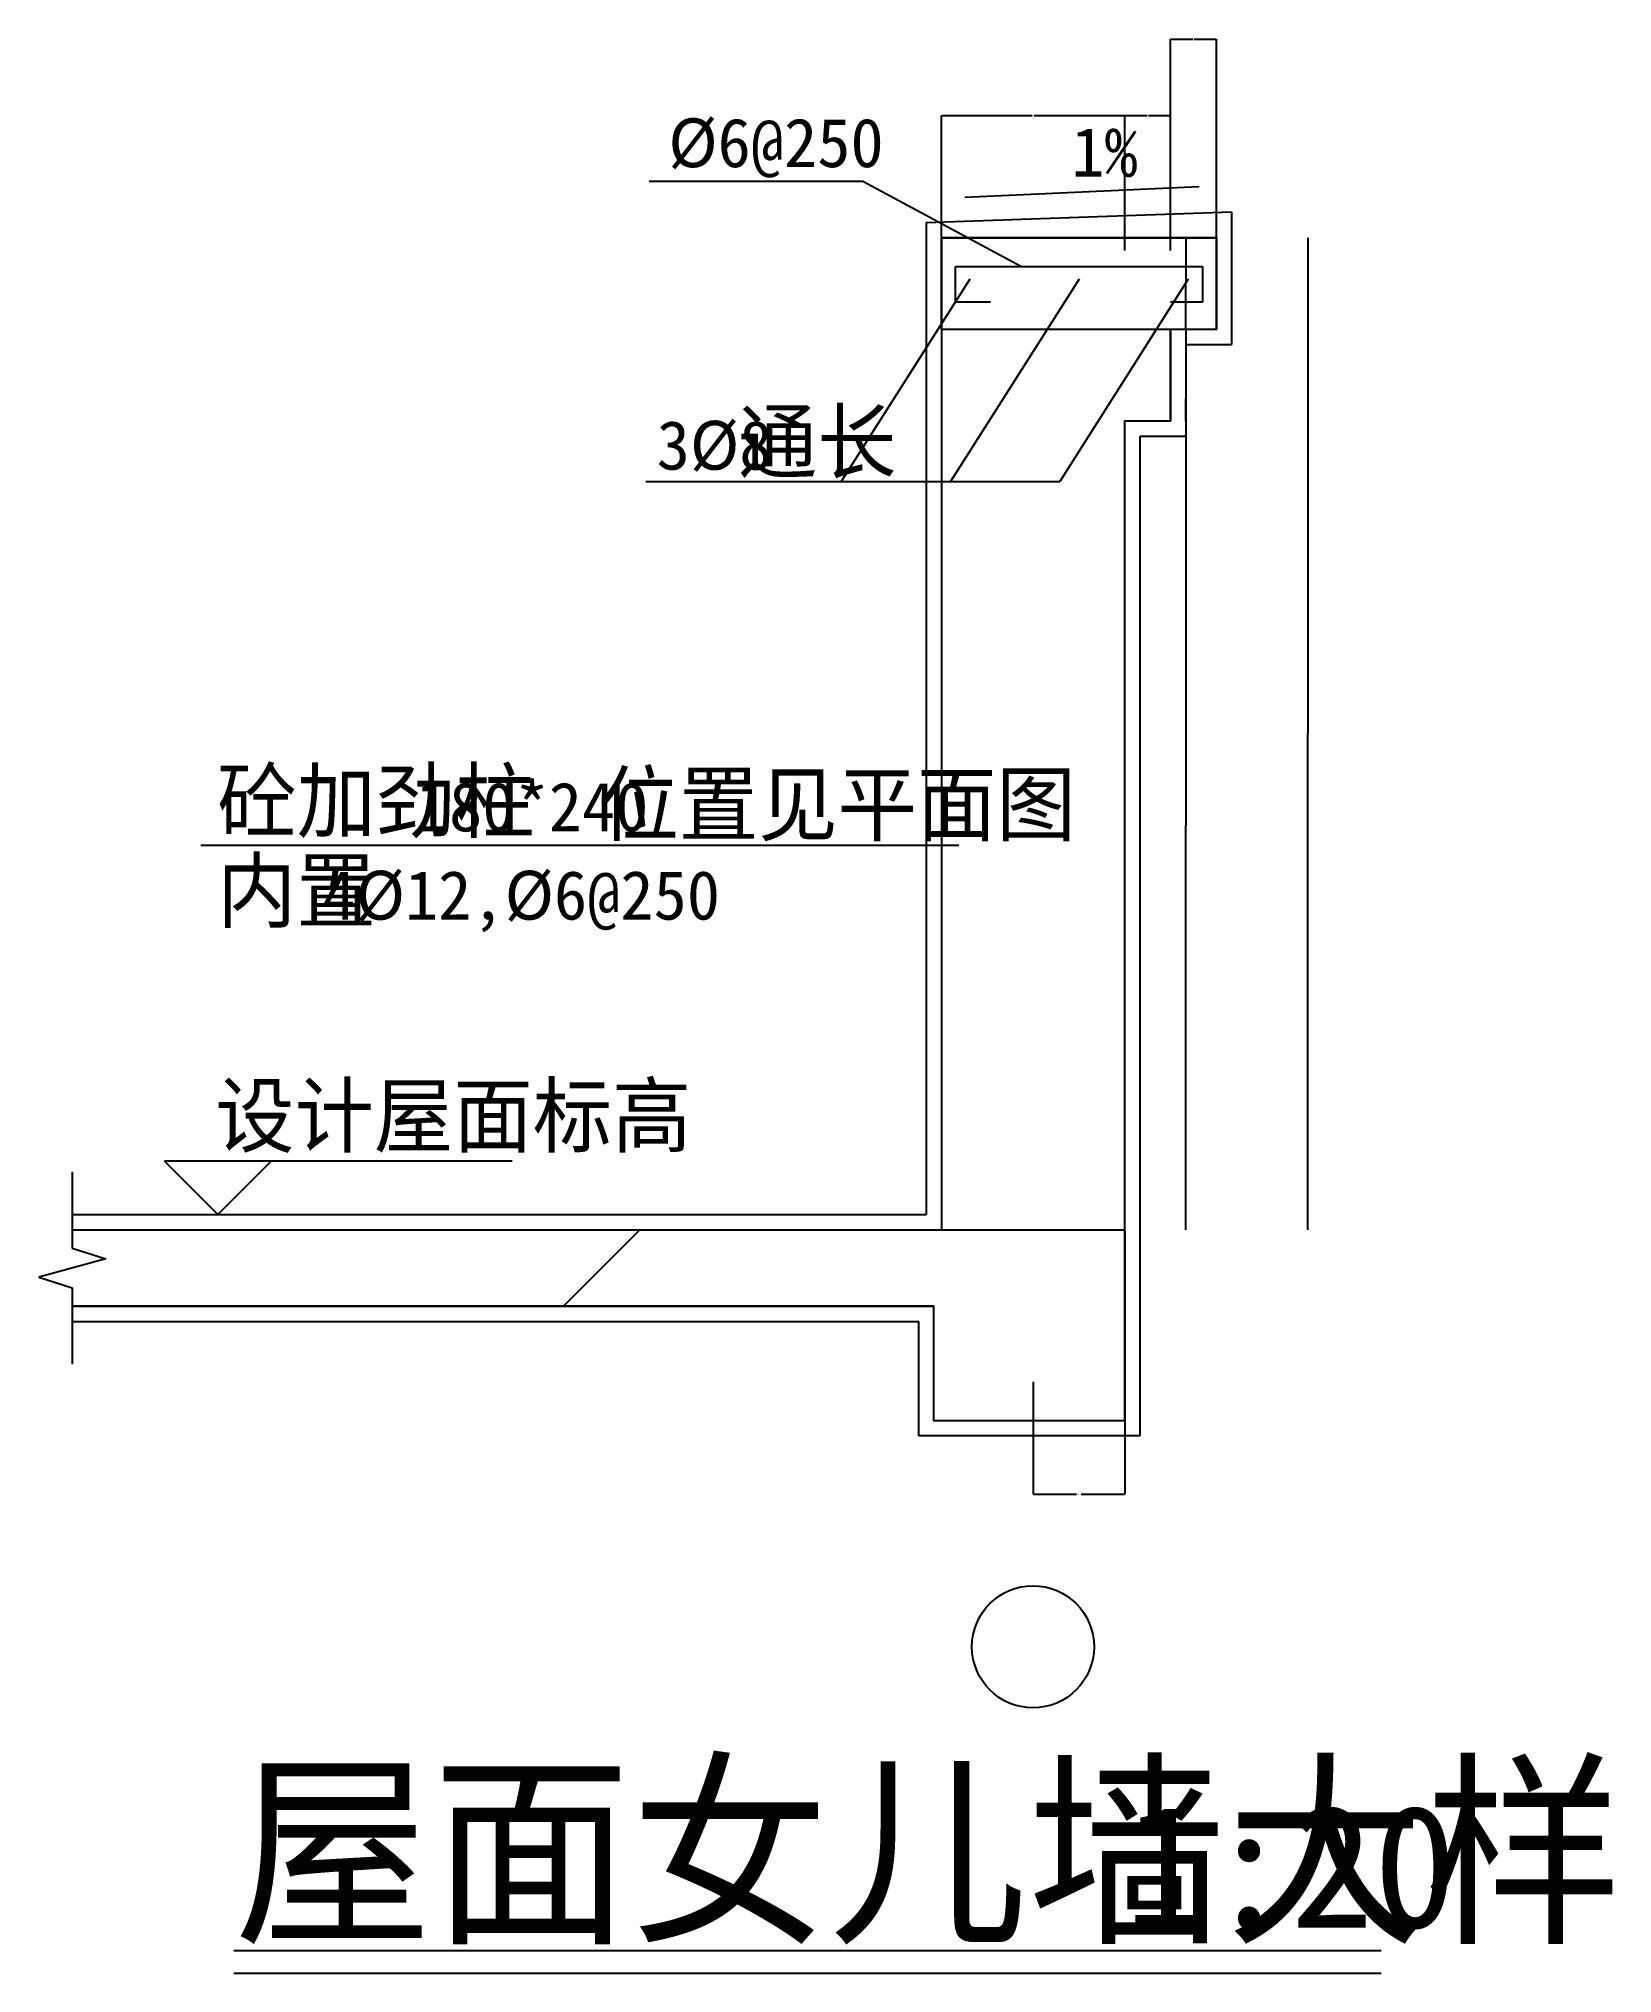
# Model space of a CAD drawing. Header units: metres. Extents: x 3011 to 5072, y 18988 to 21523.
import ezdxf

# ---------------------------------------------------------------- set-up
doc = ezdxf.new("R2010")
doc.units = ezdxf.units.M
for name, color, linetype in [('AXIS', 3, 'Continuous'), ('LINE', 3, 'Continuous'), ('OTHER', 7, 'Continuous'), ('PUB_DIM', 3, 'Continuous'), ('PUB_TEXT', 7, 'Continuous'), ('PUB_WALL', 255, 'Continuous'), ('S_FLOOR', 2, 'Continuous'), ('S_WALL', 2, 'Continuous')]:
    doc.layers.add(name, color=color, linetype=linetype)
doc.dimstyles.get("Standard").update_dxf_attribs({"dimtxt": 2.5, "dimasz": 2.5, "dimexe": 1.25, "dimexo": 0.625, "dimtad": 1, "dimcen": 2.5, "dimazin": 3, "dimtfac": 1, "dimtmove": 0, "dimatfit": 3})

# ---------------------------------------------------------------- blocks, each defined once
blk = doc.blocks.new('_AXISO')
blk.add_circle((0, 0), 0.5)
blk = doc.blocks.new('_CLOSEDFILLED')
at = {"color": 0, "linetype": 'BYBLOCK'}
blk.add_solid([(-1, 0), (0, 0), (-1, 0)], dxfattribs=at)
blk = doc.blocks.new('*D1')
for p, q in [((4433.58, 21245.65), (4433.58, 21422.62)), ((4433.83, 21422.62), (4462.58, 21422.62)), ((4464.58, 21422.62), (4493.33, 21422.62)), ((4493.58, 21245.65), (4493.58, 21422.62))]:
    blk.add_line(p, q)
at = {"layer": 'Defpoints'}
for p in [(4433.58, 21422.62), (4433.58, 21245.65), (4493.58, 21245.65)]:
    blk.add_point(p, dxfattribs=at)
at = {"layer": 'LINE', "xscale": 0.25, "yscale": 0.25, "rotation": 180}
blk.add_blockref('_CLOSEDFILLED', (4433.58, 21422.62), dxfattribs=at)
at = {"layer": 'LINE', "xscale": 0.25, "yscale": 0.25}
blk.add_blockref('_CLOSEDFILLED', (4493.58, 21422.62), dxfattribs=at)
at = {"layer": 'LINE', "insert": (4463.58, 21422.62), "char_height": 1, "attachment_point": 5}
blk.add_mtext('60', dxfattribs=at)
blk = doc.blocks.new('*D2')
for p, q in [((4193.58, 21245.65), (4193.58, 21422.62)), ((4193.83, 21422.62), (4312.08, 21422.62)), ((4315.08, 21422.62), (4433.33, 21422.62)), ((4433.58, 21245.65), (4433.58, 21422.62))]:
    blk.add_line(p, q)
at = {"layer": 'Defpoints'}
for p in [(4193.58, 21422.62), (4193.58, 21245.65), (4433.58, 21245.65)]:
    blk.add_point(p, dxfattribs=at)
at = {"layer": 'LINE', "xscale": 0.25, "yscale": 0.25, "rotation": 180}
blk.add_blockref('_CLOSEDFILLED', (4193.58, 21422.62), dxfattribs=at)
at = {"layer": 'LINE', "xscale": 0.25, "yscale": 0.25}
blk.add_blockref('_CLOSEDFILLED', (4433.58, 21422.62), dxfattribs=at)
at = {"layer": 'LINE', "insert": (4313.58, 21422.62), "char_height": 1, "attachment_point": 5}
blk.add_mtext('240', dxfattribs=at)
blk = doc.blocks.new('*D3')
for p, q in [((4433.58, 19783.45), (4433.58, 19616.31)), ((4313.56, 19763.45), (4313.56, 19616.31)), ((4313.81, 19616.31), (4370.57, 19616.31)), ((4376.57, 19616.31), (4433.33, 19616.31))]:
    blk.add_line(p, q)
at = {"layer": 'Defpoints'}
for p in [(4433.58, 19783.45), (4313.56, 19763.45), (4313.56, 19616.31)]:
    blk.add_point(p, dxfattribs=at)
at = {"layer": 'AXIS', "xscale": 0.25, "yscale": 0.25, "rotation": 180}
blk.add_blockref('_CLOSEDFILLED', (4313.56, 19616.31), dxfattribs=at)
at = {"layer": 'AXIS', "xscale": 0.25, "yscale": 0.25}
blk.add_blockref('_CLOSEDFILLED', (4433.58, 19616.31), dxfattribs=at)
at = {"layer": 'AXIS', "insert": (4373.57, 19616.31), "char_height": 1, "attachment_point": 5}
blk.add_mtext('120,02', dxfattribs=at)
blk = doc.blocks.new('*D4')
for p, q in [((4513.47, 21022.53), (4513.47, 20492.53)), ((4513.22, 20492.53), (4512.97, 20492.53)), ((4513.47, 19962.53), (4513.47, 20492.53)), ((4513.47, 20492.53), (4513.47, 20492.53)), ((4513.72, 20492.53), (4513.97, 20492.53))]:
    blk.add_line(p, q)
at = {"layer": 'Defpoints'}
for p in [(4513.47, 21022.53), (4513.47, 20492.53), (4513.47, 19962.53)]:
    blk.add_point(p, dxfattribs=at)
at = {"layer": 'PUB_DIM', "xscale": 0.25, "yscale": 0.25}
blk.add_blockref('_CLOSEDFILLED', (4513.47, 20492.53), dxfattribs=at)
at = {"layer": 'PUB_DIM', "xscale": 0.25, "yscale": 0.25, "rotation": 180}
blk.add_blockref('_CLOSEDFILLED', (4513.47, 20492.53), dxfattribs=at)
at = {"layer": 'PUB_DIM', "insert": (4513.47, 20493.655), "char_height": 1, "attachment_point": 5}
blk.add_mtext('0', dxfattribs=at)
blk = doc.blocks.new('*D5')
for p, q in [((4513.47, 21142.53), (4513.47, 21051.65)), ((4513.22, 21051.65), (4512.97, 21051.65)), ((4513.47, 21022.53), (4513.47, 21051.65)), ((4513.47, 21051.65), (4513.47, 21051.65)), ((4513.72, 21051.65), (4513.97, 21051.65))]:
    blk.add_line(p, q)
at = {"layer": 'Defpoints'}
for p in [(4513.47, 21142.53), (4513.47, 21051.65), (4513.47, 21022.53)]:
    blk.add_point(p, dxfattribs=at)
at = {"layer": 'PUB_DIM', "xscale": 0.25, "yscale": 0.25}
blk.add_blockref('_CLOSEDFILLED', (4513.47, 21051.65), dxfattribs=at)
at = {"layer": 'PUB_DIM', "xscale": 0.25, "yscale": 0.25, "rotation": 180}
blk.add_blockref('_CLOSEDFILLED', (4513.47, 21051.65), dxfattribs=at)
at = {"layer": 'PUB_DIM', "insert": (4513.47, 21052.775), "char_height": 1, "attachment_point": 5}
blk.add_mtext('0', dxfattribs=at)
blk = doc.blocks.new('*D6')
for p, q in [((4513.47, 21262.53), (4513.47, 21202.53)), ((4513.22, 21202.53), (4512.97, 21202.53)), ((4513.47, 21142.53), (4513.47, 21202.53)), ((4513.47, 21202.53), (4513.47, 21202.53)), ((4513.72, 21202.53), (4513.97, 21202.53))]:
    blk.add_line(p, q)
at = {"layer": 'Defpoints'}
for p in [(4513.47, 21262.53), (4513.47, 21202.53), (4513.47, 21142.53)]:
    blk.add_point(p, dxfattribs=at)
at = {"layer": 'PUB_DIM', "xscale": 0.25, "yscale": 0.25}
blk.add_blockref('_CLOSEDFILLED', (4513.47, 21202.53), dxfattribs=at)
at = {"layer": 'PUB_DIM', "xscale": 0.25, "yscale": 0.25, "rotation": 180}
blk.add_blockref('_CLOSEDFILLED', (4513.47, 21202.53), dxfattribs=at)
at = {"layer": 'PUB_DIM', "insert": (4513.47, 21203.655), "char_height": 1, "attachment_point": 5}
blk.add_mtext('0', dxfattribs=at)
blk = doc.blocks.new('*D7')
for p, q in [((4673.47, 21262.53), (4673.47, 20612.53)), ((4673.22, 20612.53), (4672.97, 20612.53)), ((4673.47, 19962.53), (4673.47, 20612.53)), ((4673.47, 20612.53), (4673.47, 20612.53)), ((4673.72, 20612.53), (4673.97, 20612.53))]:
    blk.add_line(p, q)
at = {"layer": 'Defpoints'}
for p in [(4673.47, 21262.53), (4673.47, 20612.53), (4673.47, 19962.53)]:
    blk.add_point(p, dxfattribs=at)
at = {"layer": 'PUB_DIM', "xscale": 0.25, "yscale": 0.25}
blk.add_blockref('_CLOSEDFILLED', (4673.47, 20612.53), dxfattribs=at)
at = {"layer": 'PUB_DIM', "xscale": 0.25, "yscale": 0.25, "rotation": 180}
blk.add_blockref('_CLOSEDFILLED', (4673.47, 20612.53), dxfattribs=at)
at = {"layer": 'PUB_DIM', "insert": (4673.47, 20613.655), "char_height": 1, "attachment_point": 5}
blk.add_mtext('0', dxfattribs=at)
blk = doc.blocks.new('*D8')
for p, q in [((4493.58, 21245.65), (4493.58, 21522.62)), ((4493.83, 21522.62), (4522.58, 21522.62)), ((4524.58, 21522.62), (4553.33, 21522.62)), ((4553.58, 21245.65), (4553.58, 21522.62))]:
    blk.add_line(p, q)
at = {"layer": 'Defpoints'}
for p in [(4493.58, 21522.62), (4493.58, 21245.65), (4553.58, 21245.65)]:
    blk.add_point(p, dxfattribs=at)
at = {"layer": 'LINE', "xscale": 0.25, "yscale": 0.25, "rotation": 180}
blk.add_blockref('_CLOSEDFILLED', (4493.58, 21522.62), dxfattribs=at)
at = {"layer": 'LINE', "xscale": 0.25, "yscale": 0.25}
blk.add_blockref('_CLOSEDFILLED', (4553.58, 21522.62), dxfattribs=at)
at = {"layer": 'LINE', "insert": (4523.58, 21522.62), "char_height": 1, "attachment_point": 5}
blk.add_mtext('60', dxfattribs=at)

msp = doc.modelspace()

# ---------------------------------------------------------------- hatches: boundary and pattern name
at = {"layer": 'LINE'}
h = msp.add_hatch(dxfattribs=at)
h.set_pattern_fill('AN31C', scale=300)
h.set_pattern_definition([(45, (0, 0), (-673.52, 673.52), [])])
h.paths.add_polyline_path([(3059.06, 19962.53), (3060.12, 19862.53), (4183.58, 19862.53), (4183.58, 19712.53), (4433.58, 19712.53), (4433.58, 19962.53)])

# ---------------------------------------------------------------- linework, layer by layer
for p, q in [((4091.14, 21336.1), (3810.57, 21336.1)), ((4091.14, 21336.1), (4298.29, 21224.79)), ((4173.58, 21282.53), (4573.58, 21296.64)), ((4573.58, 21296.64), (4573.58, 21122.53)), ((4173.58, 21282.53), (4173.58, 19982.53)), ((4211.78, 21224.79), (4535.38, 21224.79)), ((4211.78, 21177.94), (4211.78, 21224.79)), ((4535.38, 21224.79), (4535.38, 21177.94)), ((4230.56, 21208.08), (4062.17, 20943.22)), ((4373.64, 21208.08), (4205.25, 20943.22)), ((4516.72, 21208.08), (4348.33, 20943.22)), ((4257.84, 21177.94), (4211.78, 21177.94)), ((4535.38, 21177.94), (4493.35, 21177.94)), ((4513.58, 21122.53), (4513.58, 21002.53)), ((4513.58, 21122.53), (4573.58, 21122.53)), ((4453.58, 19692.53), (4453.58, 21002.53)), ((4453.58, 21002.53), (4513.58, 21002.53)), ((3805.96, 20943.22), (4348.33, 20943.22)), ((3054.52, 19982.53), (4173.58, 19982.53)), ((3054.52, 19842.53), (4163.58, 19842.53)), ((4163.58, 19692.53), (4163.58, 19842.53)), ((4453.58, 19692.53), (4163.58, 19692.53))]:
    msp.add_line(p, q, dxfattribs=at)
at = {"layer": 'OTHER'}
for p, q in [((3054.52, 20038.53), (3054.52, 19938.53)), ((3098.52, 19924.53), (3010.52, 19900.53)), ((3054.52, 19938.53), (3098.52, 19924.53)), ((3010.52, 19900.53), (3054.52, 19886.53)), ((3054.52, 19886.53), (3054.52, 19786.53))]:
    msp.add_line(p, q, dxfattribs=at)
at = {"layer": 'PUB_DIM'}
for p, q in [((4216.39, 20466.2), (3223.01, 20466.2)), ((3630.95, 20052.53), (3175.35, 20052.53)), ((3245.35, 19982.53), (3175.35, 20052.53)), ((3315.35, 20052.53), (3245.35, 19982.53))]:
    msp.add_line(p, q, dxfattribs=at)
msp.add_lwpolyline([(4224.08, 21315.57), (4530.89, 21329.51)], dxfattribs=at)
at = {"layer": 'PUB_TEXT'}
for points in [[(3266.2, 19018.49), (4769.45, 19018.49)], [(3266.2, 18988.49), (4769.45, 18988.49)]]:
    msp.add_lwpolyline(points, dxfattribs=at)
at = {"layer": 'PUB_WALL'}
msp.add_lwpolyline([(4193.58, 21262.53), (4193.58, 21142.53), (4553.58, 21142.53), (4553.58, 21262.53)], close=True, dxfattribs=at)
for points in [[(4193.58, 21142.53), (4193.58, 19962.53)], [(4433.58, 19962.53), (4433.58, 21022.53), (4493.58, 21022.53), (4493.58, 21142.53)], [(3054.52, 19962.53), (4433.58, 19962.53)], [(4433.58, 19961.65), (4433.58, 19712.53), (4183.58, 19712.53), (4183.58, 19862.53), (3054.52, 19862.53)]]:
    msp.add_lwpolyline(points, dxfattribs=at)
at = {"layer": 'S_FLOOR'}
for p, q in [((4193.58, 21262.53), (4553.58, 21262.53)), ((4193.58, 21142.53), (4193.58, 21262.53)), ((4553.58, 21262.53), (4553.58, 21142.53)), ((4193.58, 21142.53), (4553.58, 21142.53)), ((3054.52, 19962.53), (4433.58, 19962.53)), ((4433.58, 19712.53), (4433.58, 19961.65)), ((3054.52, 19862.53), (4183.58, 19862.53)), ((4183.58, 19712.53), (4183.58, 19862.53)), ((4433.58, 19712.53), (4183.58, 19712.53))]:
    msp.add_line(p, q, dxfattribs=at)
at = {"layer": 'S_WALL'}
for p, q in [((4193.58, 21142.53), (4193.58, 19962.53)), ((4493.58, 21142.53), (4493.58, 21022.53)), ((4433.58, 19962.53), (4433.58, 21022.53)), ((4433.58, 21022.53), (4493.58, 21022.53))]:
    msp.add_line(p, q, dxfattribs=at)

# ---------------------------------------------------------------- block references
at = {"layer": 'AXIS', "xscale": 160, "yscale": 160, "zscale": 160}
msp.add_blockref('_AXISO', (4313.35, 19416.31), dxfattribs=at)

# ---------------------------------------------------------------- texts
at = {"layer": 'PUB_TEXT'}
for s, height, p in [('%%c6@250', 64, (3835.45, 21354.97)), ('1%', 64, (4363.56, 21342.69)), ('通长', 80, (3926.53, 20955.2)), ('3%%c8', 64, (3820.29, 20958.64)), ('砼加劲柱', 80, (3244.5, 20484.82)), ('位置见平面图', 80, (3745.42, 20480.47)), ('180*240', 64, (3504.68, 20484.82)), ('内置', 80, (3244.15, 20366.98)), ('4%%c12,%%c6@250', 64, (3382.24, 20369.09)), ('设计屋面标高', 80, (3241.73, 20072.5)), ('屋面女儿墙大样 ', 200, (3266.2, 19048.49)), ('1:20', 160, (4433.18, 19048.49))]:
    msp.add_text(s, height=height, dxfattribs=at).set_placement(p)

# ---------------------------------------------------------------- dimensions: what is measured, and where the dimension line sits
at = {"layer": 'AXIS'}
dim = msp.add_linear_dim(base=(4313.56, 19616.31), p1=(4313.56, 19763.45), p2=(4433.58, 19783.45), dimstyle='Standard', dxfattribs=at)
dim.commit()
dim.dimension.update_dxf_attribs({"geometry": '*D3', "text_midpoint": (4373.57, 19616.31)})
at = {"layer": 'LINE'}
for base, p1, p2, picture, middle in [((4493.58, 21522.62), (4493.58, 21245.65), (4553.58, 21245.65), '*D8', (4523.58, 21522.62)), ((4193.58, 21422.62), (4193.58, 21245.65), (4433.58, 21245.65), '*D2', (4313.58, 21422.62)), ((4433.58, 21422.62), (4433.58, 21245.65), (4493.58, 21245.65), '*D1', (4463.58, 21422.62))]:
    dim = msp.add_linear_dim(base=base, p1=p1, p2=p2, dimstyle='Standard', dxfattribs=at)
    dim.commit()
    dim.dimension.update_dxf_attribs({"geometry": picture, "text_midpoint": middle})
at = {"layer": 'PUB_DIM'}
for base, p1, p2, picture, middle in [((4513.47, 21202.53), (4513.47, 21142.53), (4513.47, 21262.53), '*D6', (4513.47, 21203.655)), ((4673.47, 20612.53), (4673.47, 19962.53), (4673.47, 21262.53), '*D7', (4673.47, 20613.655)), ((4513.47, 21051.65), (4513.47, 21022.53), (4513.47, 21142.53), '*D5', (4513.47, 21052.775)), ((4513.47, 20492.53), (4513.47, 19962.53), (4513.47, 21022.53), '*D4', (4513.47, 20493.655))]:
    dim = msp.add_linear_dim(base=base, p1=p1, p2=p2, dimstyle='Standard', dxfattribs=at)
    dim.commit()
    dim.dimension.update_dxf_attribs({"geometry": picture, "text_midpoint": middle})

doc.saveas('drawing.dxf')
